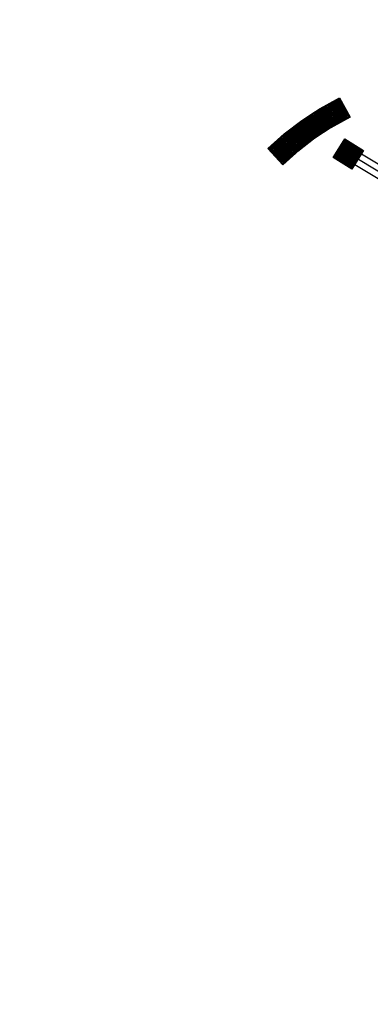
# Model space of a CAD drawing. Header units: millimetres. Extents: x 832728086 to 834530684, y 817551485 to 818349469.
# Drawn here: x 834140521 to 834150114, y 817900412 to 817927256 of the extents above; entities that cross this region are included whole.
import ezdxf

# ---------------------------------------------------------------- set-up
doc = ezdxf.new("R2010")
doc.units = ezdxf.units.MM
doc.header["$LTSCALE"] = 100
doc.linetypes.add('Hidden', pattern=[9.525, 6.35, -3.175])
doc.layers.add('+C-160', color=160, linetype='Hidden')
doc.layers.add('000-Tactile-l', color=8, linetype='Continuous')
doc.layers.add('000-helpline', color=30, linetype='Continuous', lineweight=30, plot=False)

# ---------------------------------------------------------------- blocks, each defined once
blk = doc.blocks.new('tactile')
at = {"layer": '000-helpline', "ltscale": 0.015}
for points in [[(834149.038, 817925.026), (834149.301, 817925.171), (834149.445, 817924.908), (834149.182, 817924.763)], [(834148.524, 817924.717), (834148.775, 817924.882), (834148.939, 817924.63), (834148.688, 817924.466)], [(834148.775, 817924.882), (834149.038, 817925.026), (834149.182, 817924.763), (834148.919, 817924.619)], [(834149.182, 817924.763), (834149.445, 817924.908), (834149.59, 817924.645), (834149.327, 817924.5)], [(834148.273, 817924.553), (834148.524, 817924.717), (834148.688, 817924.466), (834148.437, 817924.302)], [(834148.688, 817924.466), (834148.939, 817924.63), (834149.103, 817924.379), (834148.852, 817924.215)], [(834148.919, 817924.619), (834149.182, 817924.763), (834149.327, 817924.5), (834149.064, 817924.356)], [(834147.797, 817924.187), (834148.035, 817924.37), (834148.218, 817924.132), (834147.98, 817923.949)], [(834148.035, 817924.37), (834148.273, 817924.553), (834148.456, 817924.315), (834148.218, 817924.132)], [(834148.218, 817924.132), (834148.456, 817924.315), (834148.639, 817924.078), (834148.401, 817923.895)], [(834148.437, 817924.302), (834148.688, 817924.466), (834148.852, 817924.215), (834148.601, 817924.051)], [(834147.574, 817923.987), (834147.797, 817924.187), (834147.998, 817923.964), (834147.775, 817923.763)], [(834147.98, 817923.949), (834148.218, 817924.132), (834148.401, 817923.895), (834148.163, 817923.712)], [(834149.29, 817923.8), (834149.45, 817924.054), (834149.704, 817923.893), (834149.544, 817923.64)], [(834147.351, 817923.786), (834147.574, 817923.987), (834147.775, 817923.763), (834147.552, 817923.563)], [(834147.552, 817923.563), (834147.775, 817923.763), (834147.976, 817923.54), (834147.753, 817923.34)], [(834147.775, 817923.763), (834147.998, 817923.964), (834148.199, 817923.741), (834147.976, 817923.54)], [(834149.13, 817923.546), (834149.29, 817923.8), (834149.544, 817923.64), (834149.384, 817923.386)], [(834149.544, 817923.64), (834149.704, 817923.893), (834149.957, 817923.733), (834149.797, 817923.48)], [(834149.384, 817923.386), (834149.544, 817923.64), (834149.797, 817923.48), (834149.637, 817923.226)]]:
    blk.add_lwpolyline(points, close=True, dxfattribs=at)
at = {"layer": '000-Tactile-l', "ltscale": 5e-05}
for p, q in [((834168.845, 817912.009), (834149.293, 817923.805)), ((834149.387, 817923.953), (834168.936, 817912.159)), ((834168.755, 817911.859), (834149.2, 817923.657))]:
    blk.add_line(p, q, dxfattribs=at)
at = {"layer": '000-Tactile-l'}
for points in [[(834149.064, 817924.356), (834148.775, 817924.882), (834149.301, 817925.171), (834149.59, 817924.645)], [(834148.601, 817924.051), (834148.273, 817924.553), (834148.775, 817924.882), (834149.103, 817924.379)], [(834148.163, 817923.712), (834147.797, 817924.187), (834148.273, 817924.553), (834148.639, 817924.078)], [(834147.753, 817923.34), (834147.351, 817923.786), (834147.797, 817924.187), (834148.199, 817923.741)], [(834149.637, 817923.226), (834149.13, 817923.546), (834149.45, 817924.054), (834149.957, 817923.733)]]:
    blk.add_lwpolyline(points, close=True, dxfattribs=at)
at = {"layer": '000-Tactile-l', "ltscale": 0.015}
for centre, radius in [((834149.203, 817925.088), 0.0175), ((834149.247, 817925.112), 0.0175), ((834149.247, 817925.112), 0.0125), ((834149.291, 817925.137), 0.0175), ((834149.291, 817925.137), 0.0125), ((834149.315, 817925.093), 0.0175), ((834149.315, 817925.093), 0.0125), ((834148.726, 817924.82), 0.0175), ((834148.768, 817924.847), 0.0175), ((834148.768, 817924.847), 0.0125), ((834148.809, 817924.872), 0.0175), ((834148.809, 817924.872), 0.0125), ((834148.833, 817924.828), 0.0175), ((834148.833, 817924.828), 0.0125), ((834148.853, 817924.896), 0.0175), ((834148.853, 817924.896), 0.0125), ((834148.877, 817924.852), 0.0175), ((834148.877, 817924.852), 0.0125), ((834148.896, 817924.92), 0.0175), ((834148.896, 817924.92), 0.0125), ((834148.921, 817924.876), 0.0175), ((834148.921, 817924.876), 0.0125), ((834148.94, 817924.944), 0.0175), ((834148.945, 817924.832), 0.0175), ((834148.94, 817924.944), 0.0125), ((834148.945, 817924.832), 0.0125), ((834148.964, 817924.9), 0.0175), ((834148.964, 817924.9), 0.0125), ((834148.984, 817924.968), 0.0175), ((834148.988, 817924.856), 0.0175), ((834148.984, 817924.968), 0.0125), ((834148.988, 817924.856), 0.0125), ((834149.008, 817924.924), 0.0175), ((834149.008, 817924.924), 0.0125), ((834149.028, 817924.992), 0.0175), ((834149.028, 817924.992), 0.0125), ((834149.032, 817924.88), 0.0175), ((834149.032, 817924.88), 0.0125), ((834149.052, 817924.948), 0.0175), ((834149.056, 817924.837), 0.0175), ((834149.052, 817924.948), 0.0125), ((834149.056, 817924.837), 0.0125), ((834149.072, 817925.016), 0.0175), ((834149.072, 817925.016), 0.0125), ((834149.076, 817924.904), 0.0175), ((834149.076, 817924.904), 0.0125), ((834149.096, 817924.972), 0.0175), ((834149.096, 817924.972), 0.0125), ((834149.1, 817924.861), 0.0175), ((834149.1, 817924.861), 0.0125), ((834149.116, 817925.04), 0.0175), ((834149.12, 817924.929), 0.0175), ((834149.116, 817925.04), 0.0125), ((834149.12, 817924.929), 0.0125), ((834149.14, 817924.996), 0.0175), ((834149.14, 817924.996), 0.0125), ((834149.144, 817924.885), 0.0175), ((834149.144, 817924.885), 0.0125), ((834149.159, 817925.064), 0.0175), ((834149.164, 817924.953), 0.0175), ((834149.159, 817925.064), 0.0125), ((834149.164, 817924.953), 0.0125), ((834149.168, 817924.841), 0.0175), ((834149.168, 817924.841), 0.0125), ((834149.183, 817925.021), 0.0175), ((834149.188, 817924.909), 0.0175), ((834149.183, 817925.021), 0.0125), ((834149.188, 817924.909), 0.0125), ((834149.208, 817924.977), 0.0175), ((834149.203, 817925.088), 0.0125), ((834149.212, 817924.865), 0.0175), ((834149.208, 817924.977), 0.0125), ((834149.212, 817924.865), 0.0125), ((834149.227, 817925.045), 0.0175), ((834149.232, 817924.933), 0.0175), ((834149.227, 817925.045), 0.0125), ((834149.236, 817924.821), 0.0175), ((834149.232, 817924.933), 0.0125), ((834149.251, 817925.001), 0.0175), ((834149.256, 817924.889), 0.0175), ((834149.251, 817925.001), 0.0125), ((834149.256, 817924.889), 0.0125), ((834149.271, 817925.069), 0.0175), ((834149.275, 817924.957), 0.0175), ((834149.271, 817925.069), 0.0125), ((834149.28, 817924.845), 0.0175), ((834149.275, 817924.957), 0.0125), ((834149.28, 817924.845), 0.0125), ((834149.295, 817925.025), 0.0175), ((834149.3, 817924.913), 0.0175), ((834149.295, 817925.025), 0.0125), ((834149.3, 817924.913), 0.0125), ((834149.319, 817924.981), 0.0175), ((834149.324, 817924.869), 0.0175), ((834149.319, 817924.981), 0.0125), ((834149.324, 817924.869), 0.0125), ((834149.339, 817925.049), 0.0175), ((834149.343, 817924.937), 0.0175), ((834149.339, 817925.049), 0.0125), ((834149.348, 817924.825), 0.0175), ((834149.343, 817924.937), 0.0125), ((834149.348, 817924.825), 0.0125), ((834149.363, 817925.005), 0.0175), ((834149.367, 817924.893), 0.0175), ((834149.363, 817925.005), 0.0125), ((834149.367, 817924.893), 0.0125), ((834149.387, 817924.961), 0.0175), ((834149.392, 817924.85), 0.0175), ((834149.387, 817924.961), 0.0125), ((834149.392, 817924.85), 0.0125), ((834149.411, 817924.917), 0.0175), ((834149.411, 817924.917), 0.0125), ((834149.435, 817924.874), 0.0175), ((834149.435, 817924.874), 0.0125), ((834149.459, 817924.83), 0.0175), ((834149.459, 817924.83), 0.0125), ((834148.349, 817924.573), 0.0175), ((834148.349, 817924.573), 0.0125), ((834148.391, 817924.601), 0.0175), ((834148.391, 817924.601), 0.0125), ((834148.418, 817924.559), 0.0175), ((834148.418, 817924.559), 0.0125), ((834148.433, 817924.628), 0.0175), ((834148.433, 817924.628), 0.0125), ((834148.46, 817924.586), 0.0175), ((834148.46, 817924.586), 0.0125), ((834148.475, 817924.655), 0.0175), ((834148.475, 817924.655), 0.0125), ((834148.502, 817924.614), 0.0175), ((834148.502, 817924.614), 0.0125), ((834148.517, 817924.683), 0.0175), ((834148.517, 817924.683), 0.0125), ((834148.529, 817924.572), 0.0175), ((834148.529, 817924.572), 0.0125), ((834148.544, 817924.641), 0.0175), ((834148.544, 817924.641), 0.0125), ((834148.558, 817924.71), 0.0175), ((834148.558, 817924.71), 0.0125), ((834148.571, 817924.599), 0.0175), ((834148.571, 817924.599), 0.0125), ((834148.586, 817924.668), 0.0175), ((834148.586, 817924.668), 0.0125), ((834148.599, 817924.557), 0.0175), ((834148.6, 817924.737), 0.0175), ((834148.599, 817924.557), 0.0125), ((834148.6, 817924.737), 0.0125), ((834148.613, 817924.626), 0.0175), ((834148.613, 817924.626), 0.0125), ((834148.628, 817924.696), 0.0175), ((834148.628, 817924.696), 0.0125), ((834148.641, 817924.585), 0.0175), ((834148.642, 817924.765), 0.0175), ((834148.641, 817924.585), 0.0125), ((834148.642, 817924.765), 0.0125), ((834148.655, 817924.654), 0.0175), ((834148.655, 817924.654), 0.0125), ((834148.669, 817924.723), 0.0175), ((834148.669, 817924.723), 0.0125), ((834148.682, 817924.612), 0.0175), ((834148.684, 817924.792), 0.0175), ((834148.682, 817924.612), 0.0125), ((834148.684, 817924.792), 0.0125), ((834148.697, 817924.681), 0.0175), ((834148.697, 817924.681), 0.0125), ((834148.71, 817924.57), 0.0175), ((834148.711, 817924.75), 0.0175), ((834148.71, 817924.57), 0.0125), ((834148.711, 817924.75), 0.0125), ((834148.724, 817924.639), 0.0175), ((834148.724, 817924.639), 0.0125), ((834148.726, 817924.82), 0.0125), ((834148.739, 817924.709), 0.0175), ((834148.739, 817924.709), 0.0125), ((834148.752, 817924.597), 0.0175), ((834148.753, 817924.778), 0.0175), ((834148.752, 817924.597), 0.0125), ((834148.753, 817924.778), 0.0125), ((834148.766, 817924.667), 0.0175), ((834148.766, 817924.667), 0.0125), ((834148.779, 817924.556), 0.0175), ((834148.781, 817924.736), 0.0175), ((834148.779, 817924.556), 0.0125), ((834148.781, 817924.736), 0.0125), ((834148.793, 817924.625), 0.0175), ((834148.795, 817924.805), 0.0175), ((834148.793, 817924.625), 0.0125), ((834148.795, 817924.805), 0.0125), ((834148.808, 817924.694), 0.0175), ((834148.808, 817924.694), 0.0125), ((834148.821, 817924.583), 0.0175), ((834148.822, 817924.763), 0.0175), ((834148.821, 817924.583), 0.0125), ((834148.822, 817924.763), 0.0125), ((834148.835, 817924.652), 0.0175), ((834148.835, 817924.652), 0.0125), ((834148.85, 817924.721), 0.0175), ((834148.85, 817924.721), 0.0125), ((834148.857, 817924.784), 0.0175), ((834148.857, 817924.784), 0.0125), ((834148.863, 817924.61), 0.0175), ((834148.863, 817924.61), 0.0125), ((834148.877, 817924.68), 0.0175), ((834148.881, 817924.74), 0.0175), ((834148.877, 817924.68), 0.0125), ((834148.881, 817924.74), 0.0125), ((834148.89, 817924.569), 0.0175), ((834148.89, 817924.569), 0.0125), ((834148.901, 817924.808), 0.0175), ((834148.905, 817924.638), 0.0175), ((834148.901, 817924.808), 0.0125), ((834148.905, 817924.696), 0.0175), ((834148.905, 817924.638), 0.0125), ((834148.905, 817924.696), 0.0125), ((834148.925, 817924.764), 0.0175), ((834148.925, 817924.764), 0.0125), ((834148.929, 817924.653), 0.0175), ((834148.932, 817924.596), 0.0175), ((834148.929, 817924.653), 0.0125), ((834148.932, 817924.596), 0.0125), ((834148.949, 817924.72), 0.0175), ((834148.949, 817924.72), 0.0125), ((834148.953, 817924.609), 0.0175), ((834148.953, 817924.609), 0.0125), ((834148.959, 817924.554), 0.0175), ((834148.959, 817924.554), 0.0125), ((834148.969, 817924.788), 0.0175), ((834148.969, 817924.788), 0.0125), ((834148.973, 817924.677), 0.0175), ((834148.977, 817924.565), 0.0175), ((834148.973, 817924.677), 0.0125), ((834148.977, 817924.565), 0.0125), ((834148.993, 817924.745), 0.0175), ((834148.993, 817924.745), 0.0125), ((834148.997, 817924.633), 0.0175), ((834148.997, 817924.633), 0.0125), ((834149.013, 817924.812), 0.0175), ((834149.017, 817924.701), 0.0175), ((834149.013, 817924.812), 0.0125), ((834149.017, 817924.701), 0.0125), ((834149.021, 817924.589), 0.0175), ((834149.021, 817924.589), 0.0125), ((834149.037, 817924.769), 0.0175), ((834149.041, 817924.657), 0.0175), ((834149.037, 817924.769), 0.0125), ((834149.041, 817924.657), 0.0125), ((834149.061, 817924.725), 0.0175), ((834149.061, 817924.725), 0.0125), ((834149.065, 817924.613), 0.0175), ((834149.065, 817924.613), 0.0125), ((834149.08, 817924.793), 0.0175), ((834149.085, 817924.681), 0.0175), ((834149.08, 817924.793), 0.0125), ((834149.085, 817924.681), 0.0125), ((834149.089, 817924.569), 0.0175), ((834149.089, 817924.569), 0.0125), ((834149.105, 817924.749), 0.0175), ((834149.109, 817924.637), 0.0175), ((834149.105, 817924.749), 0.0125), ((834149.109, 817924.637), 0.0125), ((834149.124, 817924.817), 0.0175), ((834149.129, 817924.705), 0.0175), ((834149.124, 817924.817), 0.0125), ((834149.133, 817924.593), 0.0175), ((834149.129, 817924.705), 0.0125), ((834149.133, 817924.593), 0.0125), ((834149.148, 817924.773), 0.0175), ((834149.153, 817924.661), 0.0175), ((834149.148, 817924.773), 0.0125), ((834149.153, 817924.661), 0.0125), ((834149.157, 817924.55), 0.0175), ((834149.172, 817924.729), 0.0175), ((834149.177, 817924.617), 0.0175), ((834149.172, 817924.729), 0.0125), ((834149.177, 817924.617), 0.0125), ((834149.192, 817924.797), 0.0175), ((834149.197, 817924.685), 0.0175), ((834149.192, 817924.797), 0.0125), ((834149.201, 817924.574), 0.0175), ((834149.197, 817924.685), 0.0125), ((834149.201, 817924.574), 0.0125), ((834149.216, 817924.753), 0.0175), ((834149.221, 817924.642), 0.0175), ((834149.216, 817924.753), 0.0125), ((834149.221, 817924.642), 0.0125), ((834149.236, 817924.821), 0.0125), ((834149.24, 817924.709), 0.0175), ((834149.245, 817924.598), 0.0175), ((834149.24, 817924.709), 0.0125), ((834149.245, 817924.598), 0.0125), ((834149.26, 817924.777), 0.0175), ((834149.264, 817924.666), 0.0175), ((834149.26, 817924.777), 0.0125), ((834149.269, 817924.554), 0.0175), ((834149.264, 817924.666), 0.0125), ((834149.284, 817924.734), 0.0175), ((834149.288, 817924.622), 0.0175), ((834149.284, 817924.734), 0.0125), ((834149.288, 817924.622), 0.0125), ((834149.304, 817924.801), 0.0175), ((834149.304, 817924.801), 0.0125), ((834149.308, 817924.69), 0.0175), ((834149.313, 817924.578), 0.0175), ((834149.308, 817924.69), 0.0125), ((834149.313, 817924.578), 0.0125), ((834149.328, 817924.758), 0.0175), ((834149.328, 817924.758), 0.0125), ((834149.332, 817924.646), 0.0175), ((834149.332, 817924.646), 0.0125), ((834149.352, 817924.714), 0.0175), ((834149.356, 817924.602), 0.0175), ((834149.352, 817924.714), 0.0125), ((834149.356, 817924.602), 0.0125), ((834149.372, 817924.782), 0.0175), ((834149.372, 817924.782), 0.0125), ((834149.376, 817924.67), 0.0175), ((834149.38, 817924.558), 0.0175), ((834149.376, 817924.67), 0.0125), ((834149.38, 817924.558), 0.0125), ((834149.396, 817924.738), 0.0175), ((834149.396, 817924.738), 0.0125), ((834149.4, 817924.626), 0.0175), ((834149.4, 817924.626), 0.0125), ((834149.416, 817924.806), 0.0175), ((834149.42, 817924.694), 0.0175), ((834149.416, 817924.806), 0.0125), ((834149.42, 817924.694), 0.0125), ((834149.424, 817924.582), 0.0175), ((834149.424, 817924.582), 0.0125), ((834149.44, 817924.762), 0.0175), ((834149.44, 817924.762), 0.0125), ((834149.444, 817924.65), 0.0175), ((834149.444, 817924.65), 0.0125), ((834149.464, 817924.718), 0.0175), ((834149.464, 817924.718), 0.0125), ((834149.468, 817924.606), 0.0175), ((834149.468, 817924.606), 0.0125), ((834149.484, 817924.786), 0.0175), ((834149.488, 817924.674), 0.0175), ((834149.484, 817924.786), 0.0125), ((834149.488, 817924.674), 0.0125), ((834149.508, 817924.742), 0.0175), ((834149.512, 817924.63), 0.0175), ((834149.508, 817924.742), 0.0125), ((834149.512, 817924.63), 0.0125), ((834149.532, 817924.698), 0.0175), ((834149.532, 817924.698), 0.0125), ((834149.556, 817924.655), 0.0175), ((834149.556, 817924.655), 0.0125), ((834147.991, 817924.305), 0.0175), ((834147.991, 817924.305), 0.0125), ((834148.03, 817924.335), 0.0175), ((834148.03, 817924.335), 0.0125), ((834148.061, 817924.295), 0.0175), ((834148.061, 817924.295), 0.0125), ((834148.07, 817924.366), 0.0175), ((834148.07, 817924.366), 0.0125), ((834148.101, 817924.326), 0.0175), ((834148.101, 817924.326), 0.0125), ((834148.11, 817924.396), 0.0175), ((834148.11, 817924.396), 0.0125), ((834148.131, 817924.286), 0.0175), ((834148.131, 817924.286), 0.0125), ((834148.14, 817924.356), 0.0175), ((834148.14, 817924.356), 0.0125), ((834148.149, 817924.427), 0.0175), ((834148.149, 817924.427), 0.0125), ((834148.171, 817924.317), 0.0175), ((834148.171, 817924.317), 0.0125), ((834148.18, 817924.387), 0.0175), ((834148.18, 817924.387), 0.0125), ((834148.189, 817924.457), 0.0175), ((834148.189, 817924.457), 0.0125), ((834148.21, 817924.347), 0.0175), ((834148.21, 817924.347), 0.0125), ((834148.219, 817924.417), 0.0175), ((834148.219, 817924.417), 0.0125), ((834148.229, 817924.488), 0.0175), ((834148.229, 817924.488), 0.0125), ((834148.241, 817924.308), 0.0175), ((834148.241, 817924.308), 0.0125), ((834148.25, 817924.378), 0.0175), ((834148.25, 817924.378), 0.0125), ((834148.259, 817924.448), 0.0175), ((834148.259, 817924.448), 0.0125), ((834148.268, 817924.518), 0.0175), ((834148.268, 817924.518), 0.0125), ((834148.28, 817924.338), 0.0175), ((834148.28, 817924.338), 0.0125), ((834148.29, 817924.408), 0.0175), ((834148.29, 817924.408), 0.0125), ((834148.299, 817924.478), 0.0175), ((834148.299, 817924.478), 0.0125), ((834148.307, 817924.546), 0.0175), ((834148.311, 817924.299), 0.0175), ((834148.307, 817924.546), 0.0125), ((834148.311, 817924.299), 0.0125), ((834148.32, 817924.369), 0.0175), ((834148.32, 817924.369), 0.0125), ((834148.329, 817924.439), 0.0175), ((834148.335, 817924.504), 0.0175), ((834148.329, 817924.439), 0.0125), ((834148.335, 817924.504), 0.0125), ((834148.351, 817924.329), 0.0175), ((834148.351, 817924.329), 0.0125), ((834148.36, 817924.399), 0.0175), ((834148.362, 817924.462), 0.0175), ((834148.36, 817924.399), 0.0125), ((834148.362, 817924.462), 0.0125), ((834148.377, 817924.531), 0.0175), ((834148.377, 817924.531), 0.0125), ((834148.381, 817924.289), 0.0175), ((834148.381, 817924.289), 0.0125), ((834148.389, 817924.42), 0.0175), ((834148.39, 817924.36), 0.0175), ((834148.389, 817924.42), 0.0125), ((834148.39, 817924.36), 0.0125), ((834148.404, 817924.49), 0.0175), ((834148.404, 817924.49), 0.0125), ((834148.417, 817924.378), 0.0175), ((834148.421, 817924.32), 0.0175), ((834148.417, 817924.378), 0.0125), ((834148.421, 817924.32), 0.0125), ((834148.431, 817924.448), 0.0175), ((834148.431, 817924.448), 0.0125), ((834148.444, 817924.337), 0.0175), ((834148.446, 817924.517), 0.0175), ((834148.444, 817924.337), 0.0125), ((834148.446, 817924.517), 0.0125), ((834148.459, 817924.406), 0.0175), ((834148.459, 817924.406), 0.0125), ((834148.472, 817924.295), 0.0175), ((834148.473, 817924.475), 0.0175), ((834148.472, 817924.295), 0.0125), ((834148.473, 817924.475), 0.0125), ((834148.486, 817924.364), 0.0175), ((834148.488, 817924.544), 0.0175), ((834148.486, 817924.364), 0.0125), ((834148.488, 817924.544), 0.0125), ((834148.501, 817924.433), 0.0175), ((834148.501, 817924.433), 0.0125), ((834148.513, 817924.322), 0.0175), ((834148.515, 817924.502), 0.0175), ((834148.513, 817924.322), 0.0125), ((834148.515, 817924.502), 0.0125), ((834148.528, 817924.391), 0.0175), ((834148.528, 817924.391), 0.0125), ((834148.542, 817924.461), 0.0175), ((834148.542, 817924.461), 0.0125), ((834148.555, 817924.35), 0.0175), ((834148.557, 817924.53), 0.0175), ((834148.555, 817924.35), 0.0125), ((834148.557, 817924.53), 0.0125), ((834148.57, 817924.419), 0.0175), ((834148.57, 817924.419), 0.0125), ((834148.583, 817924.308), 0.0175), ((834148.584, 817924.488), 0.0175), ((834148.583, 817924.308), 0.0125), ((834148.584, 817924.488), 0.0125), ((834148.597, 817924.377), 0.0175), ((834148.597, 817924.377), 0.0125), ((834148.612, 817924.446), 0.0175), ((834148.612, 817924.446), 0.0125), ((834148.624, 817924.335), 0.0175), ((834148.626, 817924.515), 0.0175), ((834148.624, 817924.335), 0.0125), ((834148.626, 817924.515), 0.0125), ((834148.639, 817924.404), 0.0175), ((834148.639, 817924.404), 0.0125), ((834148.652, 817924.293), 0.0175), ((834148.653, 817924.474), 0.0175), ((834148.652, 817924.293), 0.0125), ((834148.653, 817924.474), 0.0125), ((834148.666, 817924.362), 0.0175), ((834148.668, 817924.543), 0.0175), ((834148.666, 817924.362), 0.0125), ((834148.668, 817924.543), 0.0125), ((834148.681, 817924.432), 0.0175), ((834148.681, 817924.432), 0.0125), ((834148.694, 817924.321), 0.0175), ((834148.695, 817924.501), 0.0175), ((834148.694, 817924.321), 0.0125), ((834148.695, 817924.501), 0.0125), ((834148.708, 817924.39), 0.0175), ((834148.708, 817924.39), 0.0125), ((834148.723, 817924.459), 0.0175), ((834148.723, 817924.459), 0.0125), ((834148.736, 817924.348), 0.0175), ((834148.737, 817924.528), 0.0175), ((834148.736, 817924.348), 0.0125), ((834148.737, 817924.528), 0.0125), ((834148.75, 817924.417), 0.0175), ((834148.75, 817924.417), 0.0125), ((834148.763, 817924.306), 0.0175), ((834148.765, 817924.486), 0.0175), ((834148.763, 817924.306), 0.0125), ((834148.765, 817924.486), 0.0125), ((834148.777, 817924.375), 0.0175), ((834148.777, 817924.375), 0.0125), ((834148.792, 817924.445), 0.0175), ((834148.792, 817924.445), 0.0125), ((834148.805, 817924.333), 0.0175), ((834148.806, 817924.514), 0.0175), ((834148.805, 817924.333), 0.0125), ((834148.806, 817924.514), 0.0125), ((834148.819, 817924.403), 0.0175), ((834148.819, 817924.403), 0.0125), ((834148.832, 817924.292), 0.0175), ((834148.834, 817924.472), 0.0175), ((834148.832, 817924.292), 0.0125), ((834148.834, 817924.472), 0.0125), ((834148.847, 817924.361), 0.0175), ((834148.848, 817924.541), 0.0175), ((834148.847, 817924.361), 0.0125), ((834148.848, 817924.541), 0.0125), ((834148.861, 817924.43), 0.0175), ((834148.861, 817924.43), 0.0125), ((834148.874, 817924.319), 0.0175), ((834148.876, 817924.499), 0.0175), ((834148.874, 817924.319), 0.0125), ((834148.876, 817924.499), 0.0125), ((834148.888, 817924.388), 0.0175), ((834148.888, 817924.388), 0.0125), ((834148.903, 817924.457), 0.0175), ((834148.903, 817924.457), 0.0125), ((834148.916, 817924.346), 0.0175), ((834148.917, 817924.527), 0.0175), ((834148.916, 817924.346), 0.0125), ((834148.917, 817924.527), 0.0125), ((834148.93, 817924.416), 0.0175), ((834148.93, 817924.416), 0.0125), ((834148.943, 817924.305), 0.0175), ((834148.945, 817924.485), 0.0175), ((834148.943, 817924.305), 0.0125), ((834148.945, 817924.485), 0.0125), ((834148.958, 817924.374), 0.0175), ((834148.958, 817924.374), 0.0125), ((834148.972, 817924.443), 0.0175), ((834148.972, 817924.443), 0.0125), ((834148.985, 817924.332), 0.0175), ((834148.987, 817924.512), 0.0175), ((834148.985, 817924.332), 0.0125), ((834148.987, 817924.512), 0.0125), ((834149, 817924.401), 0.0175), ((834149.001, 817924.521), 0.0175), ((834149, 817924.401), 0.0125), ((834149.001, 817924.521), 0.0125), ((834149.014, 817924.47), 0.0175), ((834149.014, 817924.47), 0.0125), ((834149.026, 817924.477), 0.0175), ((834149.027, 817924.359), 0.0175), ((834149.026, 817924.477), 0.0125), ((834149.027, 817924.359), 0.0125), ((834149.041, 817924.428), 0.0175), ((834149.045, 817924.545), 0.0175), ((834149.041, 817924.428), 0.0125), ((834149.05, 817924.433), 0.0175), ((834149.045, 817924.545), 0.0125), ((834149.05, 817924.433), 0.0125), ((834149.069, 817924.387), 0.0175), ((834149.069, 817924.501), 0.0175), ((834149.074, 817924.39), 0.0175), ((834149.069, 817924.387), 0.0125), ((834149.069, 817924.501), 0.0125), ((834149.074, 817924.39), 0.0125), ((834149.093, 817924.458), 0.0175), ((834149.093, 817924.458), 0.0125), ((834149.113, 817924.525), 0.0175), ((834149.118, 817924.414), 0.0175), ((834149.113, 817924.525), 0.0125), ((834149.118, 817924.414), 0.0125), ((834149.137, 817924.482), 0.0175), ((834149.137, 817924.482), 0.0125), ((834149.161, 817924.438), 0.0175), ((834149.157, 817924.55), 0.0125), ((834149.161, 817924.438), 0.0125), ((834149.181, 817924.506), 0.0175), ((834149.181, 817924.506), 0.0125), ((834149.205, 817924.462), 0.0175), ((834149.205, 817924.462), 0.0125), ((834149.225, 817924.53), 0.0175), ((834149.225, 817924.53), 0.0125), ((834149.249, 817924.486), 0.0175), ((834149.249, 817924.486), 0.0125), ((834149.269, 817924.554), 0.0125), ((834149.293, 817924.51), 0.0175), ((834149.293, 817924.51), 0.0125), ((834149.337, 817924.534), 0.0175), ((834149.337, 817924.534), 0.0125), ((834147.647, 817924.018), 0.0175), ((834147.647, 817924.018), 0.0125), ((834147.684, 817924.052), 0.0175), ((834147.684, 817924.052), 0.0125), ((834147.717, 817924.014), 0.0175), ((834147.721, 817924.085), 0.0175), ((834147.721, 817924.085), 0.0125), ((834147.755, 817924.048), 0.0175), ((834147.758, 817924.118), 0.0175), ((834147.755, 817924.048), 0.0125), ((834147.758, 817924.118), 0.0125), ((834147.792, 817924.081), 0.0175), ((834147.795, 817924.152), 0.0175), ((834147.792, 817924.081), 0.0125), ((834147.795, 817924.152), 0.0125), ((834147.825, 817924.044), 0.0175), ((834147.829, 817924.115), 0.0175), ((834147.825, 817924.044), 0.0125), ((834147.832, 817924.183), 0.0175), ((834147.829, 817924.115), 0.0125), ((834147.832, 817924.183), 0.0125), ((834147.863, 817924.143), 0.0175), ((834147.862, 817924.078), 0.0175), ((834147.863, 817924.143), 0.0125), ((834147.862, 817924.078), 0.0125), ((834147.872, 817924.213), 0.0175), ((834147.872, 817924.213), 0.0125), ((834147.893, 817924.103), 0.0175), ((834147.896, 817924.04), 0.0175), ((834147.893, 817924.103), 0.0125), ((834147.896, 817924.04), 0.0125), ((834147.902, 817924.173), 0.0175), ((834147.902, 817924.173), 0.0125), ((834147.912, 817924.244), 0.0175), ((834147.912, 817924.244), 0.0125), ((834147.924, 817924.064), 0.0175), ((834147.924, 817924.064), 0.0125), ((834147.933, 817924.134), 0.0175), ((834147.933, 817924.134), 0.0125), ((834147.942, 817924.204), 0.0175), ((834147.942, 817924.204), 0.0125), ((834147.951, 817924.274), 0.0175), ((834147.954, 817924.024), 0.0175), ((834147.951, 817924.274), 0.0125), ((834147.954, 817924.024), 0.0125), ((834147.963, 817924.094), 0.0175), ((834147.963, 817924.094), 0.0125), ((834147.973, 817924.164), 0.0175), ((834147.973, 817924.164), 0.0125), ((834147.982, 817924.234), 0.0175), ((834147.982, 817924.234), 0.0125), ((834147.994, 817924.055), 0.0175), ((834147.994, 817924.055), 0.0125), ((834148.003, 817924.125), 0.0175), ((834148.003, 817924.125), 0.0125), ((834148.012, 817924.195), 0.0175), ((834148.012, 817924.195), 0.0125), ((834148.021, 817924.265), 0.0175), ((834148.024, 817924.015), 0.0175), ((834148.021, 817924.265), 0.0125), ((834148.034, 817924.085), 0.0175), ((834148.034, 817924.085), 0.0125), ((834148.043, 817924.155), 0.0175), ((834148.043, 817924.155), 0.0125), ((834148.052, 817924.225), 0.0175), ((834148.052, 817924.225), 0.0125), ((834148.064, 817924.045), 0.0175), ((834148.064, 817924.045), 0.0125), ((834148.073, 817924.116), 0.0175), ((834148.073, 817924.116), 0.0125), ((834148.082, 817924.186), 0.0175), ((834148.082, 817924.186), 0.0125), ((834148.091, 817924.256), 0.0175), ((834148.091, 817924.256), 0.0125), ((834148.104, 817924.076), 0.0175), ((834148.104, 817924.076), 0.0125), ((834148.113, 817924.146), 0.0175), ((834148.113, 817924.146), 0.0125), ((834148.122, 817924.216), 0.0175), ((834148.122, 817924.216), 0.0125), ((834148.134, 817924.036), 0.0175), ((834148.134, 817924.036), 0.0125), ((834148.143, 817924.106), 0.0175), ((834148.143, 817924.106), 0.0125), ((834148.152, 817924.177), 0.0175), ((834148.152, 817924.177), 0.0125), ((834148.162, 817924.247), 0.0175), ((834148.162, 817924.247), 0.0125), ((834148.174, 817924.067), 0.0175), ((834148.174, 817924.067), 0.0125), ((834148.183, 817924.137), 0.0175), ((834148.183, 817924.137), 0.0125), ((834148.192, 817924.207), 0.0175), ((834148.192, 817924.207), 0.0125), ((834148.201, 817924.277), 0.0175), ((834148.204, 817924.027), 0.0175), ((834148.201, 817924.277), 0.0125), ((834148.204, 817924.027), 0.0125), ((834148.213, 817924.097), 0.0175), ((834148.213, 817924.097), 0.0125), ((834148.223, 817924.167), 0.0175), ((834148.223, 817924.167), 0.0125), ((834148.232, 817924.238), 0.0175), ((834148.232, 817924.238), 0.0125), ((834148.244, 817924.058), 0.0175), ((834148.244, 817924.058), 0.0125), ((834148.253, 817924.128), 0.0175), ((834148.253, 817924.128), 0.0125), ((834148.262, 817924.198), 0.0175), ((834148.262, 817924.198), 0.0125), ((834148.271, 817924.268), 0.0175), ((834148.274, 817924.018), 0.0175), ((834148.271, 817924.268), 0.0125), ((834148.274, 817924.018), 0.0125), ((834148.284, 817924.088), 0.0175), ((834148.284, 817924.088), 0.0125), ((834148.293, 817924.158), 0.0175), ((834148.293, 817924.158), 0.0125), ((834148.302, 817924.228), 0.0175), ((834148.302, 817924.228), 0.0125), ((834148.314, 817924.049), 0.0175), ((834148.314, 817924.049), 0.0125), ((834148.323, 817924.119), 0.0175), ((834148.323, 817924.119), 0.0125), ((834148.332, 817924.189), 0.0175), ((834148.332, 817924.189), 0.0125), ((834148.341, 817924.259), 0.0175), ((834148.341, 817924.259), 0.0125), ((834148.354, 817924.079), 0.0175), ((834148.354, 817924.079), 0.0125), ((834148.363, 817924.149), 0.0175), ((834148.363, 817924.149), 0.0125), ((834148.372, 817924.219), 0.0175), ((834148.372, 817924.219), 0.0125), ((834148.384, 817924.039), 0.0175), ((834148.384, 817924.039), 0.0125), ((834148.393, 817924.11), 0.0175), ((834148.393, 817924.11), 0.0125), ((834148.402, 817924.18), 0.0175), ((834148.402, 817924.18), 0.0125), ((834148.412, 817924.25), 0.0175), ((834148.412, 817924.25), 0.0125), ((834148.424, 817924.07), 0.0175), ((834148.424, 817924.07), 0.0125), ((834148.433, 817924.14), 0.0175), ((834148.433, 817924.14), 0.0125), ((834148.442, 817924.21), 0.0175), ((834148.442, 817924.21), 0.0125), ((834148.451, 817924.28), 0.0175), ((834148.454, 817924.03), 0.0175), ((834148.451, 817924.28), 0.0125), ((834148.454, 817924.03), 0.0125), ((834148.463, 817924.1), 0.0175), ((834148.463, 817924.1), 0.0125), ((834148.473, 817924.171), 0.0175), ((834148.473, 817924.171), 0.0125), ((834148.482, 817924.241), 0.0175), ((834148.482, 817924.241), 0.0125), ((834148.494, 817924.061), 0.0175), ((834148.499, 817924.253), 0.0175), ((834148.494, 817924.061), 0.0125), ((834148.499, 817924.253), 0.0125), ((834148.503, 817924.131), 0.0175), ((834148.503, 817924.131), 0.0125), ((834148.512, 817924.201), 0.0175), ((834148.512, 817924.201), 0.0125), ((834148.524, 817924.021), 0.0175), ((834148.526, 817924.211), 0.0175), ((834148.524, 817924.021), 0.0125), ((834148.526, 817924.211), 0.0125), ((834148.534, 817924.091), 0.0175), ((834148.534, 817924.091), 0.0125), ((834148.541, 817924.28), 0.0175), ((834148.543, 817924.161), 0.0175), ((834148.541, 817924.28), 0.0125), ((834148.543, 817924.161), 0.0125), ((834148.554, 817924.169), 0.0175), ((834148.554, 817924.169), 0.0125), ((834148.564, 817924.052), 0.0175), ((834148.568, 817924.238), 0.0175), ((834148.564, 817924.052), 0.0125), ((834148.568, 817924.238), 0.0125), ((834148.573, 817924.122), 0.0175), ((834148.573, 817924.122), 0.0125), ((834148.581, 817924.127), 0.0175), ((834148.581, 817924.127), 0.0125), ((834148.596, 817924.197), 0.0175), ((834148.596, 817924.197), 0.0125), ((834148.604, 817924.082), 0.0175), ((834148.608, 817924.086), 0.0175), ((834148.604, 817924.082), 0.0125), ((834148.61, 817924.266), 0.0175), ((834148.608, 817924.086), 0.0125), ((834148.61, 817924.266), 0.0125), ((834148.623, 817924.155), 0.0175), ((834148.623, 817924.155), 0.0125), ((834148.637, 817924.224), 0.0175), ((834148.637, 817924.224), 0.0125), ((834148.65, 817924.113), 0.0175), ((834148.65, 817924.113), 0.0125), ((834148.665, 817924.182), 0.0175), ((834148.665, 817924.182), 0.0125), ((834148.679, 817924.251), 0.0175), ((834148.679, 817924.251), 0.0125), ((834148.692, 817924.14), 0.0175), ((834148.692, 817924.14), 0.0125), ((834148.707, 817924.21), 0.0175), ((834148.707, 817924.21), 0.0125), ((834148.721, 817924.279), 0.0175), ((834148.721, 817924.279), 0.0125), ((834148.734, 817924.168), 0.0175), ((834148.734, 817924.168), 0.0125), ((834148.748, 817924.237), 0.0175), ((834148.748, 817924.237), 0.0125), ((834148.776, 817924.195), 0.0175), ((834148.776, 817924.195), 0.0125), ((834148.79, 817924.264), 0.0175), ((834148.79, 817924.264), 0.0125), ((834148.818, 817924.222), 0.0175), ((834148.818, 817924.222), 0.0125), ((834148.86, 817924.25), 0.0175), ((834148.86, 817924.25), 0.0125), ((834148.901, 817924.277), 0.0175), ((834148.901, 817924.277), 0.0125), ((834149.458, 817924.019), 0.0175), ((834149.458, 817924.019), 0.0125), ((834147.387, 817923.784), 0.0175), ((834147.387, 817923.784), 0.0125), ((834147.42, 817923.747), 0.0175), ((834147.424, 817923.817), 0.0175), ((834147.424, 817923.817), 0.0125), ((834147.457, 817923.78), 0.0175), ((834147.461, 817923.851), 0.0175), ((834147.457, 817923.78), 0.0125), ((834147.461, 817923.851), 0.0125), ((834147.494, 817923.814), 0.0175), ((834147.498, 817923.884), 0.0175), ((834147.494, 817923.814), 0.0125), ((834147.498, 817923.884), 0.0125), ((834147.528, 817923.777), 0.0175), ((834147.532, 817923.847), 0.0175), ((834147.528, 817923.777), 0.0125), ((834147.535, 817923.918), 0.0175), ((834147.532, 817923.847), 0.0125), ((834147.535, 817923.918), 0.0125), ((834147.565, 817923.81), 0.0175), ((834147.569, 817923.881), 0.0175), ((834147.565, 817923.81), 0.0125), ((834147.572, 817923.951), 0.0175), ((834147.569, 817923.881), 0.0125), ((834147.572, 817923.951), 0.0125), ((834147.598, 817923.773), 0.0175), ((834147.602, 817923.843), 0.0175), ((834147.598, 817923.773), 0.0125), ((834147.606, 817923.914), 0.0175), ((834147.602, 817923.843), 0.0125), ((834147.61, 817923.985), 0.0175), ((834147.606, 817923.914), 0.0125), ((834147.61, 817923.985), 0.0125), ((834147.636, 817923.806), 0.0175), ((834147.639, 817923.877), 0.0175), ((834147.636, 817923.806), 0.0125), ((834147.643, 817923.947), 0.0175), ((834147.639, 817923.877), 0.0125), ((834147.643, 817923.947), 0.0125), ((834147.669, 817923.769), 0.0175), ((834147.673, 817923.84), 0.0175), ((834147.669, 817923.769), 0.0125), ((834147.676, 817923.91), 0.0175), ((834147.673, 817923.84), 0.0125), ((834147.68, 817923.981), 0.0175), ((834147.676, 817923.91), 0.0125), ((834147.68, 817923.981), 0.0125), ((834147.706, 817923.803), 0.0175), ((834147.71, 817923.873), 0.0175), ((834147.706, 817923.803), 0.0125), ((834147.714, 817923.944), 0.0175), ((834147.71, 817923.873), 0.0125), ((834147.714, 817923.944), 0.0125), ((834147.717, 817924.014), 0.0125), ((834147.74, 817923.765), 0.0175), ((834147.743, 817923.836), 0.0175), ((834147.74, 817923.765), 0.0125), ((834147.747, 817923.907), 0.0175), ((834147.743, 817923.836), 0.0125), ((834147.751, 817923.977), 0.0175), ((834147.747, 817923.907), 0.0125), ((834147.751, 817923.977), 0.0125), ((834147.777, 817923.799), 0.0175), ((834147.781, 817923.869), 0.0175), ((834147.777, 817923.799), 0.0125), ((834147.784, 817923.94), 0.0175), ((834147.781, 817923.869), 0.0125), ((834147.788, 817924.011), 0.0175), ((834147.784, 817923.94), 0.0125), ((834147.788, 817924.011), 0.0125), ((834147.81, 817923.762), 0.0175), ((834147.814, 817923.832), 0.0175), ((834147.81, 817923.762), 0.0125), ((834147.818, 817923.903), 0.0175), ((834147.814, 817923.832), 0.0125), ((834147.821, 817923.973), 0.0175), ((834147.818, 817923.903), 0.0125), ((834147.821, 817923.973), 0.0125), ((834147.847, 817923.795), 0.0175), ((834147.851, 817923.866), 0.0175), ((834147.847, 817923.795), 0.0125), ((834147.855, 817923.936), 0.0175), ((834147.851, 817923.866), 0.0125), ((834147.859, 817924.007), 0.0175), ((834147.855, 817923.936), 0.0125), ((834147.859, 817924.007), 0.0125), ((834147.881, 817923.758), 0.0175), ((834147.885, 817923.829), 0.0175), ((834147.881, 817923.758), 0.0125), ((834147.888, 817923.899), 0.0175), ((834147.885, 817923.829), 0.0125), ((834147.892, 817923.97), 0.0175), ((834147.888, 817923.899), 0.0125), ((834147.892, 817923.97), 0.0125), ((834147.918, 817923.791), 0.0175), ((834147.922, 817923.862), 0.0175), ((834147.918, 817923.791), 0.0125), ((834147.925, 817923.933), 0.0175), ((834147.922, 817923.862), 0.0125), ((834147.929, 817924.003), 0.0175), ((834147.925, 817923.933), 0.0125), ((834147.929, 817924.003), 0.0125), ((834147.951, 817923.754), 0.0175), ((834147.955, 817923.825), 0.0175), ((834147.951, 817923.754), 0.0125), ((834147.959, 817923.895), 0.0175), ((834147.955, 817923.825), 0.0125), ((834147.963, 817923.966), 0.0175), ((834147.959, 817923.895), 0.0125), ((834147.963, 817923.966), 0.0125), ((834147.985, 817923.984), 0.0175), ((834147.989, 817923.788), 0.0175), ((834147.985, 817923.984), 0.0125), ((834147.992, 817923.858), 0.0175), ((834147.989, 817923.788), 0.0125), ((834147.996, 817923.929), 0.0175), ((834147.992, 817923.858), 0.0125), ((834147.996, 817923.929), 0.0125), ((834148.015, 817923.945), 0.0175), ((834148.015, 817923.945), 0.0125), ((834148.022, 817923.75), 0.0175), ((834148.026, 817923.821), 0.0175), ((834148.022, 817923.75), 0.0125), ((834148.024, 817924.015), 0.0125), ((834148.03, 817923.892), 0.0175), ((834148.026, 817923.821), 0.0125), ((834148.03, 817923.892), 0.0125), ((834148.046, 817923.905), 0.0175), ((834148.046, 817923.905), 0.0125), ((834148.055, 817923.975), 0.0175), ((834148.055, 817923.975), 0.0125), ((834148.059, 817923.784), 0.0175), ((834148.063, 817923.855), 0.0175), ((834148.059, 817923.784), 0.0125), ((834148.063, 817923.855), 0.0125), ((834148.076, 817923.866), 0.0175), ((834148.076, 817923.866), 0.0125), ((834148.085, 817923.936), 0.0175), ((834148.085, 817923.936), 0.0125), ((834148.093, 817923.747), 0.0175), ((834148.095, 817924.006), 0.0175), ((834148.096, 817923.817), 0.0175), ((834148.095, 817924.006), 0.0125), ((834148.096, 817923.817), 0.0125), ((834148.107, 817923.826), 0.0175), ((834148.107, 817923.826), 0.0125), ((834148.116, 817923.896), 0.0175), ((834148.116, 817923.896), 0.0125), ((834148.125, 817923.966), 0.0175), ((834148.13, 817923.78), 0.0175), ((834148.125, 817923.966), 0.0125), ((834148.13, 817923.78), 0.0125), ((834148.137, 817923.786), 0.0175), ((834148.137, 817923.786), 0.0125), ((834148.146, 817923.856), 0.0175), ((834148.146, 817923.856), 0.0125), ((834148.156, 817923.927), 0.0175), ((834148.156, 817923.927), 0.0125), ((834148.165, 817923.997), 0.0175), ((834148.168, 817923.747), 0.0175), ((834148.165, 817923.997), 0.0125), ((834148.177, 817923.817), 0.0175), ((834148.177, 817923.817), 0.0125), ((834148.186, 817923.887), 0.0175), ((834148.186, 817923.887), 0.0125), ((834148.195, 817923.957), 0.0175), ((834148.195, 817923.957), 0.0125), ((834148.207, 817923.777), 0.0175), ((834148.207, 817923.777), 0.0125), ((834148.217, 817923.847), 0.0175), ((834148.217, 817923.847), 0.0125), ((834148.226, 817923.917), 0.0175), ((834148.226, 817923.917), 0.0125), ((834148.235, 817923.988), 0.0175), ((834148.235, 817923.988), 0.0125), ((834148.247, 817923.808), 0.0175), ((834148.247, 817923.808), 0.0125), ((834148.256, 817923.878), 0.0175), ((834148.256, 817923.878), 0.0125), ((834148.265, 817923.948), 0.0175), ((834148.265, 817923.948), 0.0125), ((834148.287, 817923.838), 0.0175), ((834148.287, 817923.838), 0.0125), ((834148.296, 817923.908), 0.0175), ((834148.296, 817923.908), 0.0125), ((834148.305, 817923.978), 0.0175), ((834148.305, 817923.978), 0.0125), ((834148.326, 817923.869), 0.0175), ((834148.326, 817923.869), 0.0125), ((834148.335, 817923.939), 0.0175), ((834148.335, 817923.939), 0.0125), ((834148.345, 817924.009), 0.0175), ((834148.345, 817924.009), 0.0125), ((834148.366, 817923.899), 0.0175), ((834148.366, 817923.899), 0.0125), ((834148.375, 817923.969), 0.0175), ((834148.375, 817923.969), 0.0125), ((834148.406, 817923.93), 0.0175), ((834148.406, 817923.93), 0.0125), ((834148.415, 817924), 0.0175), ((834148.415, 817924), 0.0125), ((834148.445, 817923.96), 0.0175), ((834148.445, 817923.96), 0.0125), ((834148.485, 817923.991), 0.0175), ((834148.485, 817923.991), 0.0125), ((834149.298, 817923.765), 0.0175), ((834149.298, 817923.765), 0.0125), ((834149.324, 817923.808), 0.0175), ((834149.324, 817923.808), 0.0125), ((834149.351, 817923.85), 0.0175), ((834149.351, 817923.85), 0.0125), ((834149.367, 817923.781), 0.0175), ((834149.367, 817923.781), 0.0125), ((834149.378, 817923.892), 0.0175), ((834149.378, 817923.892), 0.0125), ((834149.393, 817923.823), 0.0175), ((834149.393, 817923.823), 0.0125), ((834149.405, 817923.935), 0.0175), ((834149.405, 817923.935), 0.0125), ((834149.409, 817923.754), 0.0175), ((834149.409, 817923.754), 0.0125), ((834149.42, 817923.866), 0.0175), ((834149.42, 817923.866), 0.0125), ((834149.431, 817923.977), 0.0175), ((834149.436, 817923.797), 0.0175), ((834149.431, 817923.977), 0.0125), ((834149.436, 817923.797), 0.0125), ((834149.447, 817923.908), 0.0175), ((834149.447, 817923.908), 0.0125), ((834149.462, 817923.839), 0.0175), ((834149.462, 817923.839), 0.0125), ((834149.474, 817923.95), 0.0175), ((834149.474, 817923.95), 0.0125), ((834149.478, 817923.77), 0.0175), ((834149.478, 817923.77), 0.0125), ((834149.489, 817923.881), 0.0175), ((834149.489, 817923.881), 0.0125), ((834149.5, 817923.992), 0.0175), ((834149.505, 817923.812), 0.0175), ((834149.5, 817923.992), 0.0125), ((834149.505, 817923.812), 0.0125), ((834149.516, 817923.923), 0.0175), ((834149.516, 817923.923), 0.0125), ((834149.531, 817923.854), 0.0175), ((834149.531, 817923.854), 0.0125), ((834149.542, 817923.966), 0.0175), ((834149.547, 817923.785), 0.0175), ((834149.542, 817923.966), 0.0125), ((834149.547, 817923.785), 0.0125), ((834149.558, 817923.897), 0.0175), ((834149.558, 817923.897), 0.0125), ((834149.574, 817923.828), 0.0175), ((834149.574, 817923.828), 0.0125), ((834149.585, 817923.939), 0.0175), ((834149.585, 817923.939), 0.0125), ((834149.589, 817923.759), 0.0175), ((834149.589, 817923.759), 0.0125), ((834149.6, 817923.87), 0.0175), ((834149.6, 817923.87), 0.0125), ((834149.616, 817923.801), 0.0175), ((834149.616, 817923.801), 0.0125), ((834149.627, 817923.912), 0.0175), ((834149.627, 817923.912), 0.0125), ((834149.643, 817923.843), 0.0175), ((834149.643, 817923.843), 0.0125), ((834149.658, 817923.774), 0.0175), ((834149.658, 817923.774), 0.0125), ((834149.669, 817923.886), 0.0175), ((834149.669, 817923.886), 0.0125), ((834149.685, 817923.817), 0.0175), ((834149.685, 817923.817), 0.0125), ((834149.701, 817923.748), 0.0175), ((834149.712, 817923.859), 0.0175), ((834149.712, 817923.859), 0.0125), ((834149.727, 817923.79), 0.0175), ((834149.727, 817923.79), 0.0125), ((834149.754, 817923.832), 0.0175), ((834149.754, 817923.832), 0.0125), ((834149.769, 817923.763), 0.0175), ((834149.769, 817923.763), 0.0125), ((834149.796, 817923.806), 0.0175), ((834149.796, 817923.806), 0.0125), ((834149.838, 817923.779), 0.0175), ((834149.838, 817923.779), 0.0125), ((834149.881, 817923.752), 0.0175), ((834149.881, 817923.752), 0.0125), ((834147.42, 817923.747), 0.0125), ((834147.453, 817923.71), 0.0175), ((834147.453, 817923.71), 0.0125), ((834147.487, 817923.672), 0.0175), ((834147.491, 817923.743), 0.0175), ((834147.487, 817923.672), 0.0125), ((834147.491, 817923.743), 0.0125), ((834147.52, 817923.635), 0.0175), ((834147.524, 817923.706), 0.0175), ((834147.52, 817923.635), 0.0125), ((834147.524, 817923.706), 0.0125), ((834147.554, 817923.598), 0.0175), ((834147.557, 817923.669), 0.0175), ((834147.554, 817923.598), 0.0125), ((834147.561, 817923.739), 0.0175), ((834147.557, 817923.669), 0.0125), ((834147.561, 817923.739), 0.0125), ((834147.587, 817923.561), 0.0175), ((834147.591, 817923.632), 0.0175), ((834147.587, 817923.561), 0.0125), ((834147.595, 817923.702), 0.0175), ((834147.591, 817923.632), 0.0125), ((834147.595, 817923.702), 0.0125), ((834147.621, 817923.524), 0.0175), ((834147.624, 817923.594), 0.0175), ((834147.621, 817923.524), 0.0125), ((834147.628, 817923.665), 0.0175), ((834147.624, 817923.594), 0.0125), ((834147.632, 817923.736), 0.0175), ((834147.628, 817923.665), 0.0125), ((834147.632, 817923.736), 0.0125), ((834147.654, 817923.487), 0.0175), ((834147.658, 817923.557), 0.0175), ((834147.654, 817923.487), 0.0125), ((834147.662, 817923.628), 0.0175), ((834147.658, 817923.557), 0.0125), ((834147.665, 817923.698), 0.0175), ((834147.662, 817923.628), 0.0125), ((834147.665, 817923.698), 0.0125), ((834147.691, 817923.52), 0.0175), ((834147.695, 817923.591), 0.0175), ((834147.691, 817923.52), 0.0125), ((834147.699, 817923.661), 0.0175), ((834147.695, 817923.591), 0.0125), ((834147.702, 817923.732), 0.0175), ((834147.699, 817923.661), 0.0125), ((834147.702, 817923.732), 0.0125), ((834147.725, 817923.483), 0.0175), ((834147.728, 817923.554), 0.0175), ((834147.725, 817923.483), 0.0125), ((834147.732, 817923.624), 0.0175), ((834147.728, 817923.554), 0.0125), ((834147.736, 817923.695), 0.0175), ((834147.732, 817923.624), 0.0125), ((834147.736, 817923.695), 0.0125), ((834147.762, 817923.516), 0.0175), ((834147.766, 817923.587), 0.0175), ((834147.762, 817923.516), 0.0125), ((834147.769, 817923.658), 0.0175), ((834147.766, 817923.587), 0.0125), ((834147.773, 817923.728), 0.0175), ((834147.769, 817923.658), 0.0125), ((834147.773, 817923.728), 0.0125), ((834147.795, 817923.479), 0.0175), ((834147.799, 817923.55), 0.0175), ((834147.803, 817923.62), 0.0175), ((834147.799, 817923.55), 0.0125), ((834147.807, 817923.691), 0.0175), ((834147.803, 817923.62), 0.0125), ((834147.807, 817923.691), 0.0125), ((834147.832, 817923.513), 0.0175), ((834147.836, 817923.583), 0.0175), ((834147.832, 817923.513), 0.0125), ((834147.84, 817923.654), 0.0175), ((834147.836, 817923.583), 0.0125), ((834147.844, 817923.724), 0.0175), ((834147.84, 817923.654), 0.0125), ((834147.844, 817923.724), 0.0125), ((834147.866, 817923.475), 0.0175), ((834147.87, 817923.546), 0.0175), ((834147.873, 817923.617), 0.0175), ((834147.87, 817923.546), 0.0125), ((834147.877, 817923.687), 0.0175), ((834147.873, 817923.617), 0.0125), ((834147.877, 817923.687), 0.0125), ((834147.903, 817923.509), 0.0175), ((834147.907, 817923.58), 0.0175), ((834147.903, 817923.509), 0.0125), ((834147.911, 817923.65), 0.0175), ((834147.907, 817923.58), 0.0125), ((834147.914, 817923.721), 0.0175), ((834147.911, 817923.65), 0.0125), ((834147.914, 817923.721), 0.0125), ((834147.94, 817923.542), 0.0175), ((834147.944, 817923.613), 0.0175), ((834147.94, 817923.542), 0.0125), ((834147.948, 817923.684), 0.0175), ((834147.944, 817923.613), 0.0125), ((834147.948, 817923.684), 0.0125), ((834147.977, 817923.576), 0.0175), ((834147.981, 817923.646), 0.0175), ((834147.977, 817923.576), 0.0125), ((834147.985, 817923.717), 0.0175), ((834147.981, 817923.646), 0.0125), ((834147.985, 817923.717), 0.0125), ((834148.015, 817923.609), 0.0175), ((834148.018, 817923.68), 0.0175), ((834148.015, 817923.609), 0.0125), ((834148.018, 817923.68), 0.0125), ((834148.052, 817923.643), 0.0175), ((834148.056, 817923.713), 0.0175), ((834148.052, 817923.643), 0.0125), ((834148.056, 817923.713), 0.0125), ((834148.089, 817923.676), 0.0175), ((834148.089, 817923.676), 0.0125), ((834148.093, 817923.747), 0.0125), ((834148.126, 817923.71), 0.0175), ((834148.126, 817923.71), 0.0125), ((834148.163, 817923.743), 0.0175), ((834148.163, 817923.743), 0.0125), ((834148.168, 817923.747), 0.0125), ((834149.164, 817923.554), 0.0175), ((834149.164, 817923.554), 0.0125), ((834149.191, 817923.596), 0.0175), ((834149.191, 817923.596), 0.0125), ((834149.207, 817923.527), 0.0175), ((834149.207, 817923.527), 0.0125), ((834149.218, 817923.639), 0.0175), ((834149.218, 817923.639), 0.0125), ((834149.233, 817923.57), 0.0175), ((834149.233, 817923.57), 0.0125), ((834149.244, 817923.681), 0.0175), ((834149.249, 817923.501), 0.0175), ((834149.244, 817923.681), 0.0125), ((834149.249, 817923.501), 0.0125), ((834149.26, 817923.612), 0.0175), ((834149.26, 817923.612), 0.0125), ((834149.271, 817923.723), 0.0175), ((834149.276, 817923.543), 0.0175), ((834149.271, 817923.723), 0.0125), ((834149.276, 817923.543), 0.0125), ((834149.287, 817923.654), 0.0175), ((834149.287, 817923.654), 0.0125), ((834149.302, 817923.585), 0.0175), ((834149.302, 817923.585), 0.0125), ((834149.313, 817923.696), 0.0175), ((834149.318, 817923.516), 0.0175), ((834149.313, 817923.696), 0.0125), ((834149.318, 817923.516), 0.0125), ((834149.329, 817923.627), 0.0175), ((834149.329, 817923.627), 0.0125), ((834149.34, 817923.739), 0.0175), ((834149.345, 817923.559), 0.0175), ((834149.34, 817923.739), 0.0125), ((834149.345, 817923.559), 0.0125), ((834149.356, 817923.67), 0.0175), ((834149.356, 817923.67), 0.0125), ((834149.36, 817923.49), 0.0175), ((834149.36, 817923.49), 0.0125), ((834149.371, 817923.601), 0.0175), ((834149.371, 817923.601), 0.0125), ((834149.382, 817923.712), 0.0175), ((834149.387, 817923.532), 0.0175), ((834149.382, 817923.712), 0.0125), ((834149.387, 817923.532), 0.0125), ((834149.398, 817923.643), 0.0175), ((834149.398, 817923.643), 0.0125), ((834149.414, 817923.574), 0.0175), ((834149.414, 817923.574), 0.0125), ((834149.425, 817923.685), 0.0175), ((834149.425, 817923.685), 0.0125), ((834149.429, 817923.505), 0.0175), ((834149.429, 817923.505), 0.0125), ((834149.44, 817923.616), 0.0175), ((834149.44, 817923.616), 0.0125), ((834149.451, 817923.728), 0.0175), ((834149.456, 817923.547), 0.0175), ((834149.451, 817923.728), 0.0125), ((834149.456, 817923.547), 0.0125), ((834149.467, 817923.659), 0.0175), ((834149.467, 817923.659), 0.0125), ((834149.471, 817923.478), 0.0175), ((834149.482, 817923.59), 0.0175), ((834149.482, 817923.59), 0.0125), ((834149.494, 817923.701), 0.0175), ((834149.494, 817923.701), 0.0125), ((834149.498, 817923.521), 0.0175), ((834149.498, 817923.521), 0.0125), ((834149.509, 817923.632), 0.0175), ((834149.509, 817923.632), 0.0125), ((834149.52, 817923.743), 0.0175), ((834149.525, 817923.563), 0.0175), ((834149.52, 817923.743), 0.0125), ((834149.525, 817923.563), 0.0125), ((834149.536, 817923.674), 0.0175), ((834149.536, 817923.674), 0.0125), ((834149.54, 817923.494), 0.0175), ((834149.54, 817923.494), 0.0125), ((834149.551, 817923.605), 0.0175), ((834149.551, 817923.605), 0.0125), ((834149.563, 817923.717), 0.0175), ((834149.563, 817923.717), 0.0125), ((834149.567, 817923.536), 0.0175), ((834149.567, 817923.536), 0.0125), ((834149.578, 817923.648), 0.0175), ((834149.578, 817923.648), 0.0125), ((834149.594, 817923.579), 0.0175), ((834149.594, 817923.579), 0.0125), ((834149.605, 817923.69), 0.0175), ((834149.605, 817923.69), 0.0125), ((834149.609, 817923.51), 0.0175), ((834149.609, 817923.51), 0.0125), ((834149.62, 817923.621), 0.0175), ((834149.62, 817923.621), 0.0125), ((834149.632, 817923.732), 0.0175), ((834149.632, 817923.732), 0.0125), ((834149.636, 817923.552), 0.0175), ((834149.636, 817923.552), 0.0125), ((834149.647, 817923.663), 0.0175), ((834149.652, 817923.483), 0.0175), ((834149.647, 817923.663), 0.0125), ((834149.652, 817923.483), 0.0125), ((834149.663, 817923.594), 0.0175), ((834149.663, 817923.594), 0.0125), ((834149.674, 817923.705), 0.0175), ((834149.674, 817923.705), 0.0125), ((834149.678, 817923.525), 0.0175), ((834149.678, 817923.525), 0.0125), ((834149.689, 817923.636), 0.0175), ((834149.689, 817923.636), 0.0125), ((834149.705, 817923.567), 0.0175), ((834149.701, 817923.748), 0.0125), ((834149.705, 817923.567), 0.0125), ((834149.716, 817923.679), 0.0175), ((834149.721, 817923.498), 0.0175), ((834149.716, 817923.679), 0.0125), ((834149.721, 817923.498), 0.0125), ((834149.732, 817923.61), 0.0175), ((834149.732, 817923.61), 0.0125), ((834149.743, 817923.721), 0.0175), ((834149.743, 817923.721), 0.0125), ((834149.747, 817923.541), 0.0175), ((834149.747, 817923.541), 0.0125), ((834149.758, 817923.652), 0.0175), ((834149.758, 817923.652), 0.0125), ((834149.774, 817923.583), 0.0175), ((834149.774, 817923.583), 0.0125), ((834149.785, 817923.694), 0.0175), ((834149.79, 817923.514), 0.0175), ((834149.785, 817923.694), 0.0125), ((834149.79, 817923.514), 0.0125), ((834149.801, 817923.625), 0.0175), ((834149.801, 817923.625), 0.0125), ((834149.812, 817923.737), 0.0175), ((834149.812, 817923.737), 0.0125), ((834149.816, 817923.556), 0.0175), ((834149.816, 817923.556), 0.0125), ((834149.827, 817923.668), 0.0175), ((834149.827, 817923.668), 0.0125), ((834149.843, 817923.599), 0.0175), ((834149.843, 817923.599), 0.0125), ((834149.854, 817923.71), 0.0175), ((834149.854, 817923.71), 0.0125), ((834149.87, 817923.641), 0.0175), ((834149.87, 817923.641), 0.0125), ((834149.896, 817923.683), 0.0175), ((834149.896, 817923.683), 0.0125), ((834149.923, 817923.725), 0.0175), ((834149.923, 817923.725), 0.0125), ((834147.688, 817923.449), 0.0175), ((834147.688, 817923.449), 0.0125), ((834147.721, 817923.412), 0.0175), ((834147.721, 817923.412), 0.0125), ((834147.754, 817923.375), 0.0175), ((834147.758, 817923.446), 0.0175), ((834147.754, 817923.375), 0.0125), ((834147.758, 817923.446), 0.0125), ((834147.792, 817923.409), 0.0175), ((834147.792, 817923.409), 0.0125), ((834147.795, 817923.479), 0.0125), ((834147.829, 817923.442), 0.0175), ((834147.829, 817923.442), 0.0125), ((834147.866, 817923.475), 0.0125), ((834149.291, 817923.474), 0.0175), ((834149.291, 817923.474), 0.0125), ((834149.333, 817923.447), 0.0175), ((834149.333, 817923.447), 0.0125), ((834149.376, 817923.421), 0.0175), ((834149.376, 817923.421), 0.0125), ((834149.402, 817923.463), 0.0175), ((834149.402, 817923.463), 0.0125), ((834149.418, 817923.394), 0.0175), ((834149.418, 817923.394), 0.0125), ((834149.445, 817923.436), 0.0175), ((834149.445, 817923.436), 0.0125), ((834149.46, 817923.367), 0.0175), ((834149.46, 817923.367), 0.0125), ((834149.471, 817923.478), 0.0125), ((834149.487, 817923.409), 0.0175), ((834149.487, 817923.409), 0.0125), ((834149.503, 817923.34), 0.0175), ((834149.503, 817923.34), 0.0125), ((834149.514, 817923.452), 0.0175), ((834149.514, 817923.452), 0.0125), ((834149.529, 817923.383), 0.0175), ((834149.529, 817923.383), 0.0125), ((834149.545, 817923.314), 0.0175), ((834149.545, 817923.314), 0.0125), ((834149.556, 817923.425), 0.0175), ((834149.556, 817923.425), 0.0125), ((834149.572, 817923.356), 0.0175), ((834149.572, 817923.356), 0.0125), ((834149.583, 817923.467), 0.0175), ((834149.583, 817923.467), 0.0125), ((834149.587, 817923.287), 0.0175), ((834149.587, 817923.287), 0.0125), ((834149.598, 817923.398), 0.0175), ((834149.598, 817923.398), 0.0125), ((834149.614, 817923.329), 0.0175), ((834149.614, 817923.329), 0.0125), ((834149.625, 817923.441), 0.0175), ((834149.625, 817923.441), 0.0125), ((834149.629, 817923.26), 0.0175), ((834149.629, 817923.26), 0.0125), ((834149.64, 817923.372), 0.0175), ((834149.64, 817923.372), 0.0125), ((834149.656, 817923.303), 0.0175), ((834149.656, 817923.303), 0.0125), ((834149.667, 817923.414), 0.0175), ((834149.667, 817923.414), 0.0125), ((834149.683, 817923.345), 0.0175), ((834149.683, 817923.345), 0.0125), ((834149.694, 817923.456), 0.0175), ((834149.694, 817923.456), 0.0125), ((834149.709, 817923.387), 0.0175), ((834149.709, 817923.387), 0.0125), ((834149.736, 817923.43), 0.0175), ((834149.736, 817923.43), 0.0125), ((834149.763, 817923.472), 0.0175), ((834149.763, 817923.472), 0.0125)]:
    blk.add_circle(centre, radius, dxfattribs=at)
blk = doc.blocks.new('A$C062A3D83')
at = {"layer": '+C-160', "ltscale": 5e-05}
blk.add_spline([(-296848, -26983), (-291366, -32081), (-295855, -38319), (-303781, -47656), (-318196, -73269), (-309360, -93474), (-283638, -103343), (-243086, -110445), (-227444, -123714), (-223395, -134705), (-216760, -144404), (-209774, -151196), (-202066, -157173), (-186237, -166002), (-170522, -170541), (-165682, -170396), (-156246, -168405), (-151883, -167137), (-148806, -164614), (-145035, -161002), (-143718, -159179), (-140359, -155166), (-137073, -151867), (-129325, -146113), (-122013, -142382), (-115421, -140274), (-110402, -138359), (-105272, -133214), (-103824, -129495), (-103593, -128494)], degree=3, dxfattribs=at)

msp = doc.modelspace()

# ---------------------------------------------------------------- block references
at = {"layer": '+C-160', "ltscale": 5}
msp.add_blockref('A$C062A3D83', (834323333.3128, 818005260.0327), dxfattribs=at)
at = {"layer": '000-Tactile-l', "xscale": 1000, "yscale": 1000, "zscale": 1000}
msp.add_blockref('tactile', (-56.4905, -49.2817, -0.0703), dxfattribs=at)

doc.saveas('drawing.dxf')
